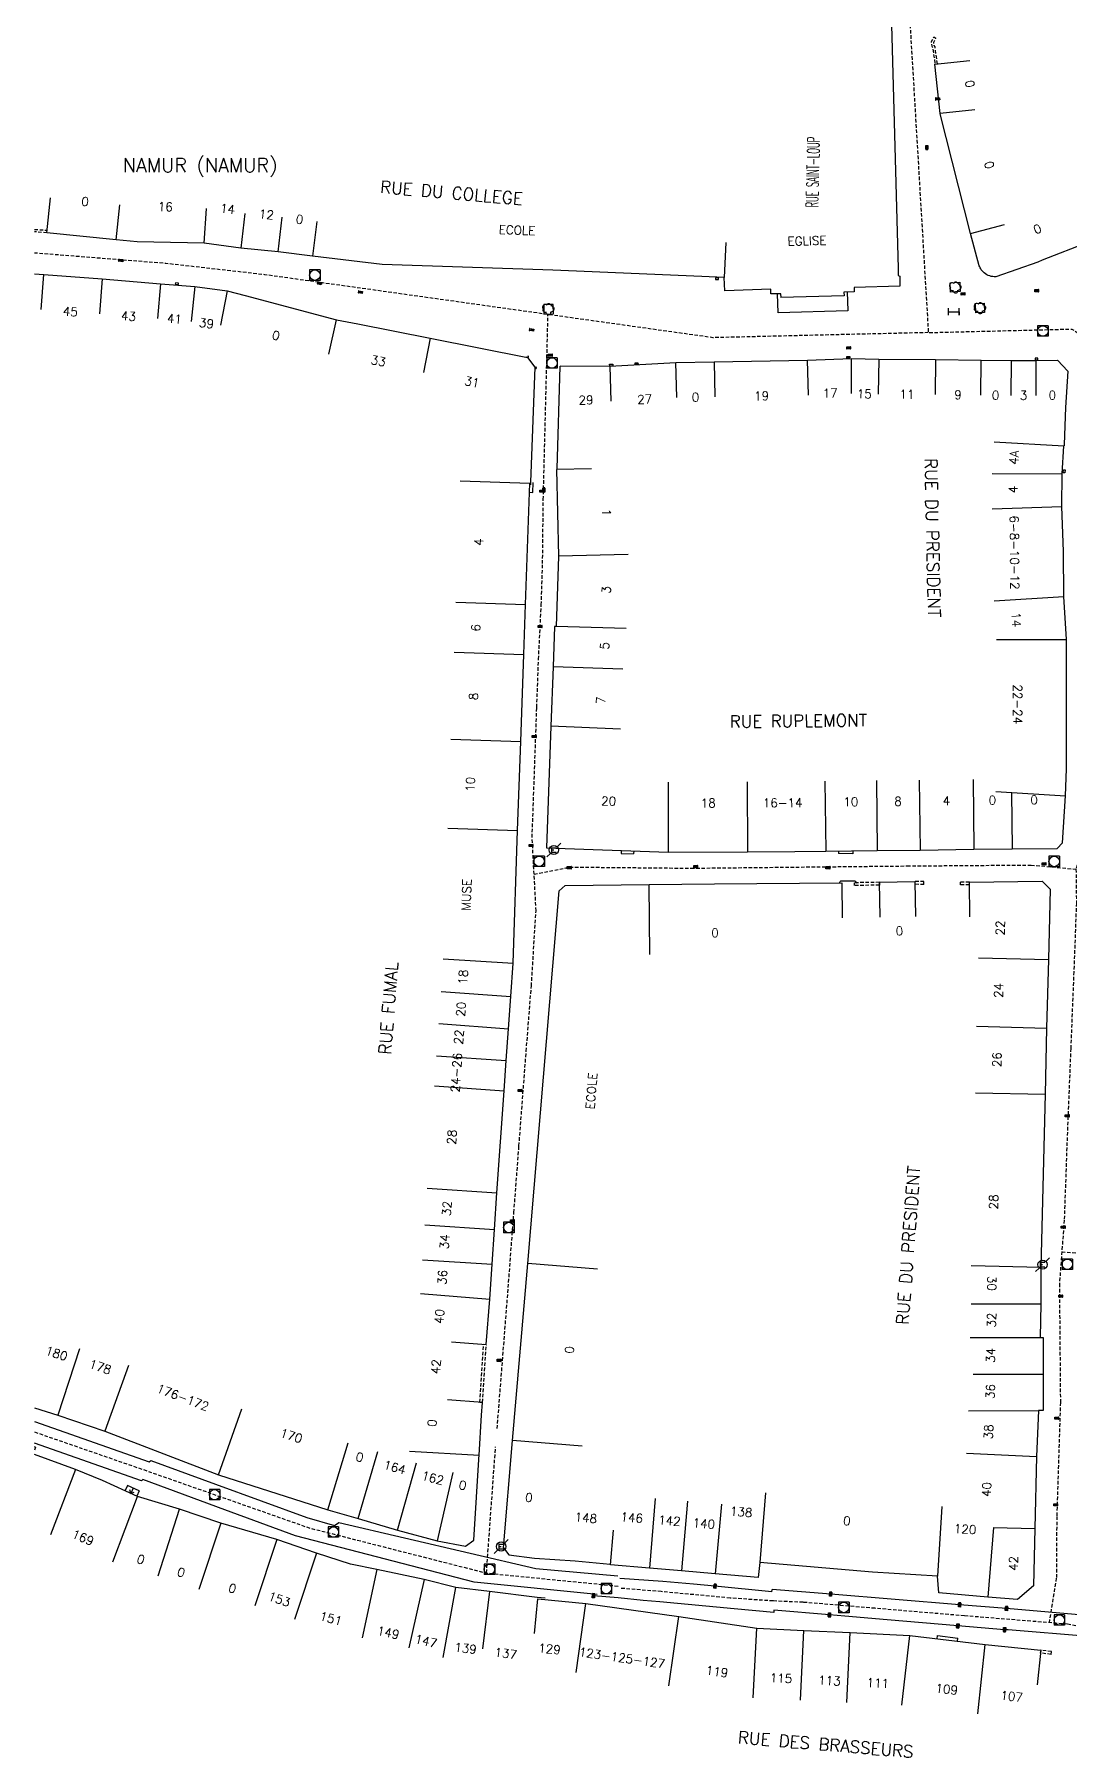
# Model space of a CAD drawing. Header units: millimetres. Extents: x 185000 to 186001, y 128000 to 129000.
# Drawn here: x 185000 to 185148.1, y 128009.6 to 128256.1 of the extents above; entities that cross this region are included whole.
import ezdxf
from ezdxf.enums import TextEntityAlignment as Align

# ---------------------------------------------------------------- set-up
doc = ezdxf.new("R2010")
doc.units = ezdxf.units.MM
doc.linetypes.add('DASHED', pattern=[0.75, 0.5, -0.25])
doc.layers.get('0').update_dxf_attribs({"linetype": 'CONTINUOUS'})
for name, color, linetype in [('W0001', 6, 'DASHED'), ('W0008', 7, 'CONTINUOUS'), ('W0017', 7, 'CONTINUOUS'), ('W0100', 7, 'CONTINUOUS'), ('W0105', 7, 'CONTINUOUS'), ('W0112', 1, 'DASHED'), ('W0300', 7, 'CONTINUOUS'), ('W0400', 7, 'CONTINUOUS'), ('W0420', 7, 'CONTINUOUS'), ('W0471', 7, 'CONTINUOUS'), ('W0980', 7, 'CONTINUOUS'), ('W0984', 7, 'CONTINUOUS'), ('W0989', 7, 'CONTINUOUS'), ('W0991', 7, 'CONTINUOUS'), ('W1102', 7, 'CONTINUOUS'), ('W1474', 7, 'CONTINUOUS')]:
    doc.layers.add(name, color=color, linetype=linetype)
doc.styles.get("Standard").update_dxf_attribs({"font": 'romans.shx', "width": 0.85})

# ---------------------------------------------------------------- blocks, each defined once
blk = doc.blocks.new('T420')
for p, q in [((0.75, 0.75), (-0.75, 0.75)), ((-0.75, 0.75), (-0.75, -0.75)), ((0.75, 0.75), (0.75, -0.75)), ((0.75, -0.75), (-0.75, -0.75))]:
    blk.add_line(p, q)
blk.add_ellipse((0, 0), major_axis=(-0.53, 0.53), ratio=1, start_param=3.926991, end_param=10.210176)
blk = doc.blocks.new('T400')
for p, q in [((-0.15, 0.3), (0.15, 0.3)), ((-0.15, -0.25), (-0.15, 0.3)), ((-0.15, 0.15), (0.15, 0.15)), ((-0.15, 0), (0.15, 0)), ((0.15, 0.3), (0.15, -0.25)), ((-0.15, -0.15), (0.15, -0.15)), ((-0.15, -0.25), (-0.15, -0.3)), ((-0.15, -0.3), (0.15, -0.3)), ((0.15, -0.3), (0.15, -0.25))]:
    blk.add_line(p, q)
blk = doc.blocks.new('T300')
for p, q in [((-0.8, 0.51), (-0.86, 0.34)), ((-0.86, 0.34), (-0.86, 0.17)), ((-0.86, 0.17), (-0.74, 0.06)), ((-0.69, 0.63), (-0.8, 0.51)), ((-0.8, -0.06), (-0.74, 0.06)), ((-0.74, 0.06), (-0.69, 0.11)), ((-0.57, 0.69), (-0.69, 0.63)), ((-0.46, 0.69), (-0.57, 0.69)), ((-0.29, 0.63), (-0.46, 0.69)), ((-0.29, 0.63), (-0.17, 0.74)), ((-0.23, 0.57), (-0.29, 0.63)), ((-0.17, 0.74), (-0.06, 0.8)), ((-0.06, 0.8), (0.06, 0.8)), ((0.06, 0.8), (0.23, 0.74)), ((0.23, 0.74), (0.34, 0.63)), ((0.34, 0.63), (0.4, 0.51)), ((0.46, 0.46), (0.34, 0.46)), ((0.4, 0.51), (0.4, 0.46)), ((0.57, 0.4), (0.46, 0.46)), ((0.57, 0.4), (0.69, 0.29)), ((0.69, 0.29), (0.74, 0.17)), ((0.74, 0.06), (0.69, -0.17)), ((0.74, 0.17), (0.74, 0.06)), ((-0.8, -0.17), (-0.8, -0.06)), ((-0.8, -0.23), (-0.8, -0.17)), ((-0.74, -0.34), (-0.8, -0.23)), ((-0.69, -0.4), (-0.74, -0.34)), ((-0.51, -0.46), (-0.69, -0.4)), ((-0.4, -0.46), (-0.51, -0.46)), ((-0.4, -0.46), (-0.34, -0.46)), ((-0.34, -0.46), (-0.34, -0.4)), ((-0.34, -0.51), (-0.34, -0.46)), ((-0.29, -0.63), (-0.34, -0.51)), ((-0.17, -0.74), (-0.29, -0.63)), ((-0.06, -0.8), (-0.17, -0.74)), ((0.06, -0.8), (-0.06, -0.8)), ((0.17, -0.74), (0.06, -0.8)), ((0.23, -0.69), (0.17, -0.74)), ((0.29, -0.46), (0.23, -0.46)), ((0.29, -0.63), (0.23, -0.69)), ((0.46, -0.4), (0.29, -0.46)), ((0.34, -0.51), (0.29, -0.63)), ((0.34, -0.51), (0.34, -0.46)), ((0.57, -0.34), (0.46, -0.4)), ((0.63, -0.29), (0.57, -0.34)), ((0.69, -0.17), (0.63, -0.29))]:
    blk.add_line(p, q)
blk = doc.blocks.new('T471')
for p, q in [((-0.333334, 0.333334), (-0.333334, -0.333334)), ((-0.333334, 0.333334), (0.333334, 0.333334)), ((-0.333334, 0), (0, 0)), ((0.500001, 0.500001), (1.000002, 1.000002)), ((-0.500001, -0.500001), (-1.000002, -1.000002)), ((-0.333334, -0.333334), (0.333334, -0.333334))]:
    blk.add_line(p, q)
blk.add_ellipse((0, 0), major_axis=(0.471405, 0.471405), ratio=1, start_param=5.4977871438, end_param=11.780972451)
blk = doc.blocks.new('T1474')
at = {"color": 0, "linetype": 'Continuous', "flags": 128}
for points in [[(-0.75, -0.5), (-0.75, 0.5)], [(-0.75, 0), (0.75, 0)], [(0.75, 0), (0.75, -0.5), (0.75, 0.5)]]:
    blk.add_lwpolyline(points, dxfattribs=at)

msp = doc.modelspace()

# ---------------------------------------------------------------- linework, layer by layer
at = {"layer": 'W0001', "flags": 128}
for points in [[(185133.57, 128359.36), (185131.26, 128342.45), (185124.77, 128306.4), (185123.16, 128291.09), (185124.86, 128265.03), (185127.92, 128213.46), (185148.47, 128213.97), (185154.59, 128210), (185184.3, 128208.42), (185206.5, 128209.06), (185214.8, 128210.11), (185225.84, 128209.78), (185240.05, 128209.46), (185255.9, 128210.67), (185262, 128213.03)], [(185127.92, 128213.46), (185097.09, 128212.73), (185032.95, 128221.74), (185018.79, 128223.35), (185000, 128224.84)], [(185072.82, 128189.58), (185073.49, 128216.04)], [(185000, 128056.17), (185015.99, 128050.63), (185039.32, 128042.44), (185064.68, 128035.98), (185083.76, 128034.09)], [(185064.68, 128035.98), (185064.99, 128040.15), (185065.99, 128054.05)]]:
    msp.add_lwpolyline(points, dxfattribs=at)
at = {"layer": 'W0001'}
for points in [[(185150.23, 128197.34), (185150.51, 128184.52), (185150.74, 128171.31), (185150.68, 128159.77), (185150.55, 128148.98), (185150.1, 128140.14), (185149.05, 128136.69), (185149.11, 128131.84), (185148.74, 128122.01), (185148.3, 128111.05), (185147.76, 128097.6), (185147.37, 128086.48), (185146.68, 128077.37), (185146.82, 128060.4), (185146.3, 128044.07), (185146.24, 128035.25), (185145.21, 128028.87)], [(185066.22, 128056.64), (185067.86, 128077.57), (185068.61, 128087.56), (185069.34, 128097.08), (185070.38, 128110.64), (185071.11, 128119.98), (185071.79, 128130.72), (185071.22, 128141.22), (185071.44, 128147.27), (185071.89, 128159.83), (185072.14, 128166.72), (185072.53, 128174.49), (185072.72, 128180.4), (185072.82, 128189.58)], [(185071.51, 128135.97), (185076.6, 128136.99), (185093.96, 128136.83), (185124.89, 128137.15), (185142.62, 128137.28), (185149.05, 128136.69)], [(185147.02, 128081.92), (185150.25, 128081.71), (185161.67, 128079.32), (185173.77, 128076.98), (185181.1, 128075.85), (185184.62, 128075.97), (185193.1, 128077.17), (185202.97, 128079.85), (185207.45, 128080.98), (185219.75, 128082.18)], [(185157.12, 128026.8), (185147.84, 128028.65), (185142.58, 128029.09), (185133.08, 128029.85), (185120.29, 128030.93), (185110, 128031.79), (185105.7, 128031.98), (185099.57, 128032.39), (185089.71, 128033.32), (185083.77, 128033.8)]]:
    msp.add_lwpolyline(points, dxfattribs=at)
at = {"layer": 'W0008'}
for p, q in [((185105.52, 128033.28), (185105.55, 128033.62)), ((185105.82, 128030.68), (185105.79, 128030.32))]:
    msp.add_line(p, q, dxfattribs=at)
at = {"layer": 'W0008', "flags": 128}
for points in [[(185000, 128057.68), (185016.41, 128051.88), (185016.41, 128051.88), (185016.65, 128052.08), (185025.91, 128048.69), (185039, 128043.94), (185042.93, 128042.78), (185043.55, 128043.19), (185071.77, 128036.65), (185083.49, 128035.58)], [(185080.53, 128032.9), (185062.94, 128034.66), (185037.34, 128041.31), (185027.24, 128045.02), (185015.5, 128049.34), (185015.34, 128049.17), (185000, 128054.55)]]:
    msp.add_lwpolyline(points, dxfattribs=at)
at = {"layer": 'W0008'}
for points in [[(185105.52, 128033.28), (185097.38, 128034.08), (185094.32, 128034.37), (185089.93, 128034.78), (185083.75, 128035.18)], [(185105.79, 128030.32), (185100.14, 128030.86), (185089.48, 128031.85), (185087.1, 128032.07), (185083.55, 128032.43), (185080, 128032.72)], [(185151.9, 128029.81), (185151.55, 128029.84), (185151.14, 128029.86), (185139.11, 128030.88), (185132.39, 128031.41), (185113.95, 128032.97), (185105.55, 128033.62)], [(185151.63, 128026.82), (185151.23, 128026.84), (185150.86, 128026.92), (185139.35, 128027.85), (185138.84, 128027.87), (185132.14, 128028.42), (185122.02, 128029.29), (185115.96, 128029.79), (185113.77, 128029.98), (185105.82, 128030.68)]]:
    msp.add_lwpolyline(points, dxfattribs=at)
at = {"layer": 'W0017', "flags": 128}
for points in [[(185132.44, 128220.67), (185132.5, 128219.32), (185131.11, 128219.25), (185131.04, 128220.6)], [(185074.25, 128217.5), (185072.9, 128217.49), (185072.91, 128216.11), (185074.26, 128216.13)], [(185135.89, 128217.66), (185135.94, 128216.32), (185134.73, 128216.27), (185134.68, 128217.62)]]:
    msp.add_lwpolyline(points, close=True, dxfattribs=at)
msp.add_lwpolyline([(185116.31, 128219.27), (185116.39, 128216.56), (185106.44, 128216.28), (185106.36, 128219.01)], dxfattribs=at)
at = {"layer": 'W0100'}
for p, q in [((185000.16, 128054), (185000, 128054.05)), ((185000.16, 128054), (185000, 128053.56)), ((185013.3, 128048.51), (185012.96, 128047.77)), ((185014.99, 128047.76), (185013.3, 128048.51)), ((185013.8, 128047.38), (185013.64, 128047.86)), ((185014.15, 128048.14), (185013.8, 128047.38)), ((185013.8, 128047.38), (185014.27, 128047.57)), ((185014.99, 128047.76), (185014.64, 128047))]:
    msp.add_line(p, q, dxfattribs=at)
at = {"layer": 'W0100', "flags": 128}
for points in [[(185061.62, 128291.38), (185061.75, 128296.38), (185089.82, 128295.65), (185116.48, 128294.75), (185119.68, 128291.66), (185119.78, 128291.14), (185120.45, 128278.87), (185121.03, 128267.54), (185122.47, 128264.5), (185123.6, 128222.61), (185123.62, 128221.61), (185123.85, 128221.55), (185123.84, 128220.08), (185117.31, 128219.91), (185117.31, 128219.3), (185115.85, 128219.25), (185115.86, 128218.71), (185106.82, 128218.48)], [(185129.62, 128244.8), (185128.87, 128251.87), (185133.84, 128252.39)], [(185106.86, 128218.48), (185106.83, 128219.01), (185105.38, 128219.01), (185105.36, 128219.66), (185098.82, 128219.44), (185098.71, 128221.34), (185095.49, 128221.47), (185074.17, 128222.37), (185049.78, 128223.21), (185039.79, 128224.4), (185034.88, 128225.01), (185029.54, 128225.56), (185024.27, 128226.24), (185017.07, 128226.38), (185014.72, 128226.46), (185011.71, 128226.75), (185001.78, 128227.75), (185002.29, 128232.72)], [(185000, 128221.87), (185001.34, 128221.76), (185009.69, 128221.13), (185018.04, 128220.45), (185022.94, 128220.04), (185027.56, 128219.45), (185030.15, 128218.78), (185043.24, 128215.27), (185046.28, 128214.69), (185056.64, 128212.68), (185070.55, 128209.92), (185071.62, 128208.51), (185071.01, 128192.07), (185071, 128191.66)], [(185075.23, 128208.69), (185082.34, 128208.66), (185091.78, 128209.18), (185097.28, 128209.26), (185110.64, 128209.53), (185116.91, 128209.73), (185120.83, 128209.65), (185128.96, 128209.61), (185135.49, 128209.53), (185139.76, 128209.47), (185143.29, 128209.48), (185146.42, 128209.5), (185147.88, 128207.94), (185147.56, 128202.73), (185147.38, 128197.46), (185147.37, 128197.25)], [(185074.82, 128193.94), (185074.82, 128193.99), (185075.25, 128208.68)], [(185000, 128059.61), (185003.33, 128058.55), (185010.05, 128056.28), (185026.35, 128050.03), (185042, 128045.03), (185046.35, 128043.77), (185051.97, 128042.12), (185057.62, 128040.6), (185061.68, 128039.8), (185062.88, 128040.68), (185063.62, 128052.99)], [(185073.07, 128032.36), (185071.92, 128032.48), (185065.13, 128033.35), (185060.31, 128033.93), (185055.77, 128035.04), (185048.99, 128036.47), (185045.24, 128037.27), (185040.37, 128038.84), (185034.71, 128040.79), (185026.69, 128043.12), (185026.69, 128043.12), (185020.76, 128045.13), (185014.76, 128046.94), (185009.73, 128049.24), (185005.88, 128050.78), (185000, 128052.93)], [(185067.14, 128039.57), (185067.89, 128038.57), (185071.55, 128038.11), (185077.37, 128037.72), (185082.4, 128037.25)]]:
    msp.add_lwpolyline(points, dxfattribs=at)
msp.add_lwpolyline([(185150.86, 128226.41), (185144.22, 128223.8), (185143.57, 128223.54), (185137.59, 128221.45, -0.094164), (185136.71, 128221.56, -0.094164), (185135.93, 128221.99, -0.065996), (185135.5, 128222.45, -0.065996), (185135.21, 128223), (185133.97, 128227.66), (185129.63, 128244.76)], format="xyb", dxfattribs=at)
for points in [[(185020.61, 128220.33), (185020.63, 128220.55), (185020.18, 128220.59), (185020.16, 128220.37)], [(185097.47, 128221.3), (185097.47, 128221.08), (185097.9, 128221.08), (185097.9, 128221.29)], [(185116.27, 128209.82), (185116.27, 128210.03), (185116.7, 128210.03), (185116.7, 128209.83)], [(185143.61, 128209.56), (185143.61, 128209.8), (185143.21, 128209.81), (185143.2, 128209.57)], [(185082.32, 128208.67), (185082.31, 128208.92), (185082.75, 128208.94), (185082.76, 128208.69)], [(185085.98, 128208.88), (185085.97, 128209.11), (185086.37, 128209.13), (185086.38, 128208.91)], [(185147.28, 128193.84), (185147.51, 128193.81), (185147.48, 128193.39), (185147.24, 128193.41)]]:
    msp.add_lwpolyline(points, close=True, dxfattribs=at)
at = {"layer": 'W0100'}
for points in [[(185079.72, 128193.96), (185074.72, 128193.85), (185074.98, 128181.48), (185074.68, 128171.43), (185074.43, 128171.41), (185074.23, 128165.65), (185073.89, 128157.13), (185073.29, 128139.72), (185090.71, 128139.12), (185102.05, 128139.17), (185108.81, 128139.2), (185113.27, 128139.26), (185120.58, 128139.37), (185126.75, 128139.42), (185134.43, 128139.54), (185139.91, 128139.58), (185146.35, 128139.66), (185147.13, 128140.45), (185147.54, 128147.19), (185147.71, 128151.05), (185147.7, 128169.57), (185147.33, 128175.69), (185147.26, 128182.14), (185147.04, 128188.59), (185147.07, 128193.25), (185147.31, 128197.25)], [(185059.67, 128069.07), (185064.65, 128068.66), (185065.19, 128075.17), (185065.52, 128080.15), (185065.84, 128085.15), (185066.19, 128090.39), (185067.21, 128104.99), (185067.5, 128109.32), (185067.85, 128113.82), (185068.19, 128118.46), (185068.49, 128123.22), (185069.15, 128142.2), (185069.61, 128154.95), (185070.04, 128167.39), (185070.29, 128174.56), (185070.9, 128191.92)], [(185067.14, 128039.57), (185067.14, 128039.57), (185068.41, 128054.96), (185070.6, 128080.29), (185075.07, 128133.57), (185075.95, 128134.36), (185087.98, 128134.47), (185097.31, 128134.57), (185115.55, 128134.72), (185115.59, 128129.72)], [(185133.84, 128129.85), (185133.79, 128134.85), (185144.23, 128134.95), (185145.35, 128133.82), (185145.1, 128123.76), (185144.83, 128113.96), (185144.65, 128104.51), (185144.02, 128079.74), (185144.03, 128074.51), (185143.91, 128069.68), (185144.34, 128069.67), (185144.34, 128059.23), (185143.68, 128059.21), (185143.38, 128052.66), (185143.15, 128042.35), (185142.98, 128034.17), (185140.7, 128032.17), (185136.42, 128032.52), (185129.44, 128033.15), (185129.22, 128035.51), (185119.92, 128036.11), (185103.79, 128037.48), (185103.55, 128035.34), (185097.43, 128035.88), (185092.58, 128036.3), (185088.04, 128036.67), (185082.46, 128037.15), (185082.89, 128042.13)], [(185121.04, 128129.81), (185120.93, 128134.81), (185125.98, 128134.92), (185126.1, 128129.92)], [(185063.66, 128052.85), (185063.99, 128058.58), (185064.12, 128060.39), (185059.13, 128060.74)], [(185071.58, 128027.32), (185072.05, 128032.3), (185078.93, 128031.64), (185092.22, 128029.74), (185103.36, 128028.11), (185110.12, 128027.77), (185116.75, 128027.45), (185125.27, 128027.03), (185136.05, 128025.77), (185144.01, 128024.93), (185143.48, 128019.96)]]:
    msp.add_lwpolyline(points, dxfattribs=at)
at = {"layer": 'W0105'}
for p, q in [((185070.86, 128190.62), (185071.33, 128190.6)), ((185071.33, 128190.6), (185071.36, 128192)), ((185083.97, 128139.35), (185083.95, 128138.94)), ((185083.95, 128138.94), (185085.75, 128138.9)), ((185085.77, 128139.29), (185085.75, 128138.9)), ((185115.08, 128139.29), (185115.09, 128138.92)), ((185117.11, 128138.89), (185115.09, 128138.92)), ((185117.1, 128139.32), (185117.11, 128138.89)), ((185129.17, 128026.57), (185129.23, 128027.02)), ((185129.23, 128027.02), (185132.13, 128026.66)), ((185132.08, 128026.23), (185132.13, 128026.66))]:
    msp.add_line(p, q, dxfattribs=at)
msp.add_lwpolyline([(185115.23, 128134.68), (185115.29, 128134.92), (185115.39, 128135.01), (185117.42, 128135.01), (185117.57, 128134.92), (185117.66, 128134.7)], dxfattribs=at)
at = {"layer": 'W0112'}
for p, q in [((185120.92, 128134.81), (185117.31, 128134.74)), ((185117.31, 128134.74), (185117.32, 128134.34)), ((185120.93, 128134.41), (185117.32, 128134.34)), ((185120.92, 128134.81), (185120.93, 128134.41)), ((185125.98, 128134.92), (185125.97, 128134.52)), ((185127.29, 128134.5), (185125.97, 128134.52)), ((185127.3, 128134.9), (185125.98, 128134.92)), ((185127.29, 128134.5), (185127.3, 128134.9)), ((185133.79, 128134.85), (185132.5, 128134.84)), ((185132.5, 128134.84), (185132.5, 128134.44)), ((185133.79, 128134.45), (185132.5, 128134.44)), ((185133.79, 128134.45), (185133.79, 128134.85)), ((185063.73, 128060.41), (185064.27, 128068.68)), ((185064.12, 128060.38), (185064.67, 128068.65)), ((185064.67, 128068.65), (185064.27, 128068.68)), ((185063.73, 128060.41), (185064.12, 128060.38)), ((185144.01, 128024.93), (185143.95, 128024.54)), ((185145.54, 128024.73), (185144.01, 128024.93)), ((185145.49, 128024.34), (185143.95, 128024.54)), ((185145.49, 128024.34), (185145.54, 128024.73))]:
    msp.add_line(p, q, dxfattribs=at)
at = {"layer": 'W0112', "flags": 128}
for points in [[(185129.22, 128251.91), (185128.89, 128254.33), (185128.75, 128254.55), (185128.69, 128255.01), (185129, 128255.54), (185128.69, 128255.72), (185128.33, 128255.08), (185128.41, 128254.43), (185128.55, 128254.21), (185128.87, 128251.87)], [(185000, 128228.23), (185001.82, 128228.1)], [(185001.78, 128227.75), (185000, 128227.88)]]:
    msp.add_lwpolyline(points, dxfattribs=at)
for points in [[(185070.49, 128210.03, 1.023033), (185070.69, 128209.99, 0.977486)], [(185071.63, 128208.44, 1.023033), (185071.83, 128208.39, 0.977486)]]:
    msp.add_lwpolyline(points, format="xyb", close=True, dxfattribs=at)
at = {"layer": 'W1102'}
for p, q in [((185134.59, 128245.32), (185129.62, 128244.8)), ((185011.71, 128226.75), (185012.2, 128231.72)), ((185024.27, 128226.24), (185024.64, 128231.23)), ((185030.12, 128230.52), (185029.54, 128225.56)), ((185034.88, 128225.01), (185035.44, 128229.98)), ((185040.39, 128229.37), (185039.79, 128224.4)), ((185133.97, 128227.66), (185138.81, 128228.92)), ((185098.92, 128226.33), (185098.71, 128221.34)), ((185000.95, 128216.77), (185001.34, 128221.76)), ((185009.69, 128221.13), (185009.3, 128216.15)), ((185018.04, 128220.45), (185017.63, 128215.47)), ((185022.94, 128220.04), (185022.42, 128215.07)), ((185027.56, 128219.45), (185026.61, 128214.54)), ((185042.13, 128210.39), (185043.24, 128215.27)), ((185056.64, 128212.68), (185055.68, 128207.77)), ((185116.93, 128204.73), (185116.91, 128209.73)), ((185082.34, 128208.66), (185082.47, 128203.66)), ((185091.95, 128204.18), (185091.78, 128209.18)), ((185097.28, 128209.26), (185097.37, 128204.26)), ((185110.77, 128204.53), (185110.64, 128209.53)), ((185120.83, 128209.65), (185120.76, 128204.65)), ((185128.96, 128209.61), (185128.92, 128204.61)), ((185135.42, 128204.53), (185135.49, 128209.53)), ((185139.76, 128209.47), (185139.74, 128204.47)), ((185143.29, 128209.48), (185143.31, 128204.48)), ((185137.33, 128197.84), (185147.31, 128197.25)), ((185137.07, 128193.31), (185147.07, 128193.25)), ((185060.91, 128192.27), (185070.9, 128191.92)), ((185137.05, 128188.26), (185147.04, 128188.59)), ((185084.97, 128181.69), (185074.98, 128181.48)), ((185137.34, 128175.08), (185147.33, 128175.69)), ((185060.3, 128174.91), (185070.29, 128174.56)), ((185084.68, 128171.14), (185074.68, 128171.43)), ((185137.7, 128169.57), (185147.7, 128169.57)), ((185060.05, 128167.74), (185070.04, 128167.39)), ((185084.22, 128165.29), (185074.23, 128165.65)), ((185083.88, 128156.74), (185073.89, 128157.13)), ((185059.61, 128155.3), (185069.61, 128154.95)), ((185090.67, 128149.12), (185090.71, 128139.12)), ((185102.01, 128149.17), (185102.05, 128139.17)), ((185113.12, 128149.26), (185113.27, 128139.26)), ((185120.49, 128149.37), (185120.58, 128139.37)), ((185126.6, 128149.42), (185126.75, 128139.42)), ((185134.35, 128149.54), (185134.43, 128139.54)), ((185137.56, 128147.8), (185147.54, 128147.19)), ((185139.81, 128147.66), (185139.91, 128139.58)), ((185059.16, 128142.55), (185069.15, 128142.2)), ((185088.08, 128124.47), (185087.98, 128134.47)), ((185058.51, 128123.85), (185068.49, 128123.22)), ((185135.1, 128124.01), (185145.1, 128123.76)), ((185058.22, 128119.2), (185068.19, 128118.46)), ((185057.88, 128114.59), (185067.85, 128113.82)), ((185134.83, 128114.23), (185144.83, 128113.96)), ((185057.52, 128109.98), (185067.5, 128109.32)), ((185057.24, 128105.69), (185067.21, 128104.99)), ((185134.65, 128104.7), (185144.65, 128104.51)), ((185056.21, 128091.05), (185066.19, 128090.39)), ((185055.86, 128085.79), (185065.84, 128085.15)), ((185055.54, 128080.8), (185065.52, 128080.15)), ((185080.59, 128079.44), (185070.62, 128080.27)), ((185134.03, 128079.99), (185144.02, 128079.74)), ((185055.23, 128075.99), (185065.19, 128075.17)), ((185134.03, 128074.5), (185144.03, 128074.51)), ((185133.91, 128069.67), (185143.91, 128069.68)), ((185006.45, 128068.05), (185003.33, 128058.55)), ((185013.44, 128065.69), (185010.05, 128056.28)), ((185134.35, 128064.44), (185144.35, 128064.45)), ((185026.35, 128050.03), (185029.66, 128059.46)), ((185133.68, 128059.2), (185143.68, 128059.21)), ((185042, 128045.03), (185044.91, 128054.6)), ((185078.38, 128054.13), (185068.41, 128054.96)), ((185046.35, 128043.77), (185049.15, 128053.37)), ((185053.68, 128053.42), (185063.66, 128052.85)), ((185133.39, 128053.12), (185143.38, 128052.66)), ((185005.88, 128050.78), (185002.31, 128041.44)), ((185051.97, 128042.12), (185054.68, 128051.74)), ((185059.88, 128050.34), (185057.62, 128040.6)), ((185011.21, 128037.57), (185014.76, 128046.94)), ((185104.63, 128047.44), (185103.79, 128037.48)), ((185017.71, 128035.6), (185020.76, 128045.13)), ((185088.84, 128046.64), (185088.04, 128036.67)), ((185093.46, 128046.27), (185092.58, 128036.3)), ((185098.31, 128045.84), (185097.43, 128035.88)), ((185129.86, 128045.49), (185129.22, 128035.51)), ((185026.69, 128043.12), (185023.53, 128033.63)), ((185137.24, 128042.49), (185136.42, 128032.52)), ((185137.24, 128042.48), (185143.15, 128042.35)), ((185034.71, 128040.79), (185031.56, 128031.3)), ((185040.37, 128038.84), (185037.22, 128029.35)), ((185048.99, 128036.47), (185046.91, 128026.69)), ((185055.77, 128035.04), (185053.56, 128025.29)), ((185058.49, 128023.87), (185060.31, 128033.93)), ((185065.13, 128033.35), (185064.11, 128025.12)), ((185077.51, 128021.74), (185078.93, 128031.64)), ((185090.77, 128019.85), (185092.22, 128029.74)), ((185102.85, 128018.13), (185103.36, 128028.11)), ((185109.64, 128017.78), (185110.12, 128027.77)), ((185116.26, 128017.46), (185116.75, 128027.45)), ((185124.12, 128017.09), (185125.27, 128027.03)), ((185135, 128015.83), (185136.05, 128025.77))]:
    msp.add_line(p, q, dxfattribs=at)

# ---------------------------------------------------------------- block references
at = {"layer": 'W0300'}
for p in [(185131.83, 128219.91), (185073.58, 128216.81), (185135.35, 128216.95)]:
    msp.add_blockref('T300', p, dxfattribs=at)
at = {"layer": 'W0400'}
for p, rotation in [((185129.24, 128246.9), 274.1348174993318), ((185127.7, 128239.94), 1.22084374802081), ((185012.35, 128223.78), 263.9508928634068), ((185040.78, 128220.51), 253.5383097635415), ((185143.45, 128219.46), 90.75573528987353), ((185046.64, 128219.25), 261.0517477086923), ((185132.91, 128218.99), 91.88600946439942), ((185071.14, 128213.85), 261.242808126253), ((185073.83, 128210.22), 92.40679153366762), ((185116.54, 128211.26), 91.74244286979237), ((185072.64, 128190.78), 90), ((185072.89, 128190.95), 179.3531296812984), ((185072.37, 128171.41), 90), ((185071.55, 128155.66), 90), ((185071.08, 128140.06), 90), ((185076.55, 128136.9), 90), ((185094.64, 128137.05), 90), ((185113.56, 128136.9), 90), ((185144.5, 128137.45), 90), ((185069.51, 128105.01), 90), ((185147.81, 128101.41), 90), ((185068.42, 128086.36), 90), ((185147.24, 128085.46), 90), ((185146.88, 128075.6), 90), ((185066.51, 128066.41), 90), ((185146.31, 128058.15), 90), ((185146.17, 128045.73), 90), ((185080, 128032.72), 175.2845053415233), ((185097.38, 128034.08), 174.4221739543043), ((185113.95, 128032.97), 175.1739423378648), ((185113.77, 128029.98), 355.1134091769164), ((185132.39, 128031.41), 175.5312906898933), ((185139.11, 128030.88), 175.1147610783304), ((185132.14, 128028.42), 355.2392608680703), ((185138.84, 128027.87), 358.4670230037735)]:
    msp.add_blockref('T400', p, dxfattribs=dict(at, rotation=rotation))
at = {"layer": 'W0420'}
for p in [(185040.13, 128221.68), (185144.31, 128213.69), (185074.06, 128209.1), (185072.22, 128137.82), (185145.94, 128137.79), (185067.89, 128085.41), (185147.81, 128080.16), (185025.78, 128047.18), (185042.78, 128041.84), (185065.12, 128036.51), (185081.83, 128033.75), (185115.82, 128031.05), (185146.68, 128029.25)]:
    msp.add_blockref('T420', p, dxfattribs=at)
at = {"layer": 'W0471'}
for p in [(185074.33, 128139.43), (185144.28, 128080.1), (185066.78, 128039.76)]:
    msp.add_blockref('T471', p, dxfattribs=at)
at = {"layer": 'W1474'}
msp.add_blockref('T1474', (185131.58, 128216.44), dxfattribs=at)

# ---------------------------------------------------------------- texts
at = {"layer": 'W0980'}
msp.add_text('NAMUR (NAMUR)', height=2, dxfattribs=at).set_placement((185023.71, 128237.29), align=Align.MIDDLE)
at = {"layer": 'W0984'}
for s, rotation, p in [('ECOLE', 357.9637, (185069.07, 128228.12)), ('EGLISE', 1.4335, (185110.56, 128226.59)), ('MUSE', 88.0045, (185061.83, 128133.01)), ('ECOLE', 85.2268, (185079.71, 128104.96))]:
    msp.add_text(s, height=1.25, rotation=rotation, dxfattribs=at).set_placement(p, align=Align.MIDDLE)
at = {"layer": 'W0989', "width": 0.5}
msp.add_text('RUE SAINT-LOUP', height=1.75, rotation=88.6839, dxfattribs=at).set_placement((185111.39, 128236.42), align=Align.MIDDLE)
at = {"layer": 'W0989'}
for s, rotation, p in [('RUE DU COLLEGE', 355.1612, (185059.68, 128233.47)), ('RUE DU PRESIDENT', 271.2891, (185128.53, 128184.09)), ('RUE RUPLEMONT', 0.5828, (185109.33, 128157.91)), ('RUE FUMAL', 85.5152, (185050.67, 128116.8)), ('RUE DU PRESIDENT', 85.7215, (185125.05, 128082.89)), ('RUE DES BRASSEURS', 355.2138, (185113.24, 128011.45))]:
    msp.add_text(s, height=1.75, rotation=rotation, dxfattribs=at).set_placement(p, align=Align.MIDDLE)
at = {"layer": 'W0991'}
for s, rotation, p in [('0', 280.2547, (185133.88, 128249.05)), ('0', 284.2175, (185136.65, 128237.44)), ('0', 354.2385, (185007.25, 128232.22)), ('16', 357.5233, (185018.73, 128231.46)), ('14', 352.5793, (185027.64, 128231.16)), ('12', 354.1359, (185033.2, 128230.36)), ('0', 352.9924, (185037.94, 128229.67)), ('0', 21.6312, (185143.53, 128228.29)), ('45', 355.7215, (185005.14, 128216.46)), ('43', 355.317, (185013.46, 128215.81)), ('41', 355.317, (185020.04, 128215.43)), ('39', 352.7638, (185024.62, 128214.79)), ('0', 344.9677, (185034.57, 128213.05)), ('33', 349.2649, (185049.21, 128209.41)), ('31', 348.792, (185062.62, 128206.4)), ('0', 0.8811, (185094.6, 128204.22)), ('19', 1.1471, (185104.06, 128204.4)), ('17', 1.1471, (185113.89, 128204.8)), ('15', 358.7472, (185118.76, 128204.69)), ('11', 359.7138, (185124.87, 128204.63)), ('9', 359.3082, (185132.17, 128204.57)), ('0', 359.2131, (185137.55, 128204.5)), ('3', 0.236, (185141.54, 128204.48)), ('0', 0.236, (185145.67, 128204.51)), ('29', 1.8065, (185078.93, 128203.81)), ('27', 3.1705, (185087.34, 128203.92)), ('4A', 86.583, (185140.2, 128195.57)), ('4', 89.6667, (185140.06, 128190.99)), ('1', 271.1827, (185081.85, 128187.73)), ('6-8-10-12', 270.5865, (185140.26, 128181.99)), ('4', 87.9976, (185063.6, 128183.48)), ('3', 88.3382, (185081.84, 128176.65)), ('14', 273.4884, (185140.51, 128172.4)), ('6', 87.9783, (185063.17, 128171.22)), ('5', 88.3379, (185081.61, 128168.64)), ('22-24', 270.0442, (185140.71, 128160.28)), ('8', 87.9983, (185062.83, 128161.41)), ('7', 87.7337, (185081.04, 128160.86)), ('10', 87.9684, (185062.38, 128148.82)), ('20', 358.0482, (185082.17, 128146.42)), ('18', 0.2504, (185096.42, 128146.15)), ('16-14', 0.2468, (185107.08, 128146.19)), ('10', 0.8767, (185116.83, 128146.31)), ('8', 0.473, (185123.58, 128146.39)), ('4', 0.8807, (185130.51, 128146.48)), ('0', 0.4695, (185137.09, 128146.56)), ('0', 0.6936, (185143.06, 128146.62)), ('0', 1.2582, (185123.78, 128127.87)), ('22', 88.57, (185138.21, 128128.27)), ('0', 0.6195, (185097.39, 128127.57)), ('18', 86.3727, (185061.35, 128121.25)), ('24', 88.4427, (185137.97, 128119.33)), ('20', 85.7636, (185061.04, 128116.65)), ('22', 85.5882, (185060.74, 128112.67)), ('24-26', 86.241, (185060.37, 128107.58)), ('26', 88.891, (185137.74, 128109.43)), ('28', 85.9916, (185059.73, 128098.35)), ('32', 86.1707, (185059.02, 128088.14)), ('28', 88.5563, (185137.26, 128089.08)), ('34', 86.3259, (185058.71, 128083.38)), ('36', 86.2694, (185058.38, 128078.29)), ('30', 270.0547, (185137.02, 128077.42)), ('40', 85.257, (185057.96, 128072.68)), ('32', 88.5706, (185136.97, 128072.17)), ('180', 342.3026, (185003.16, 128067.4)), ('0', 85.0605, (185076.56, 128067.91)), ('34', 88.5754, (185136.84, 128067.12)), ('178', 341.3006, (185009.41, 128065.47)), ('42', 86.196, (185057.45, 128065.5)), ('176-172', 339.0172, (185021.24, 128061.09)), ('36', 87.3626, (185136.8, 128061.95)), ('0', 86.716, (185056.91, 128057.44)), ('38', 87.3626, (185136.54, 128056.18)), ('170', 342.2902, (185036.76, 128055.62)), ('0', 343.8659, (185046.54, 128052.56)), ('164', 343.6192, (185051.56, 128051.1)), ('162', 344.9557, (185057, 128049.57)), ('0', 348.9318, (185061.28, 128048.54)), ('0', 352.9279, (185070.77, 128046.78)), ('40', 88.7225, (185136.27, 128047.93)), ('148', 354.6124, (185078.92, 128043.88)), ('146', 355.0778, (185085.48, 128043.91)), ('138', 355.1584, (185101.14, 128044.72)), ('169', 336.6154, (185006.95, 128041.06)), ('142', 355.4221, (185090.88, 128043.46)), ('140', 354.9871, (185095.8, 128043.05)), ('0', 355.1568, (185116.27, 128043.44)), ('120', 356.2935, (185133.19, 128042.26)), ('0', 343.0108, (185015.22, 128037.93)), ('42', 88.7661, (185140.1, 128037.35)), ('0', 341.2597, (185020.99, 128036.07)), ('0', 343.824, (185028.33, 128033.79)), ('153', 340.9733, (185035.04, 128032.22)), ('151', 344.6472, (185042.43, 128029.46)), ('149', 348.0864, (185050.63, 128027.44)), ('147', 346.3153, (185056.03, 128026.23)), ('139', 353.0997, (185061.7, 128025.2)), ('137', 352.6933, (185067.45, 128024.48)), ('129', 354.5126, (185073.71, 128025.11)), ('123-125-127', 351.8754, (185084.08, 128023.84)), ('119', 351.6704, (185097.68, 128021.87)), ('115', 357.0994, (185106.84, 128020.93)), ('113', 357.1919, (185113.77, 128020.58)), ('111', 357.1903, (185120.7, 128020.24)), ('109', 353.3546, (185130.56, 128019.36)), ('107', 353.9966, (185139.85, 128018.33))]:
    msp.add_text(s, height=1.25, rotation=rotation, dxfattribs=at).set_placement(p, align=Align.MIDDLE)

doc.saveas('drawing.dxf')
